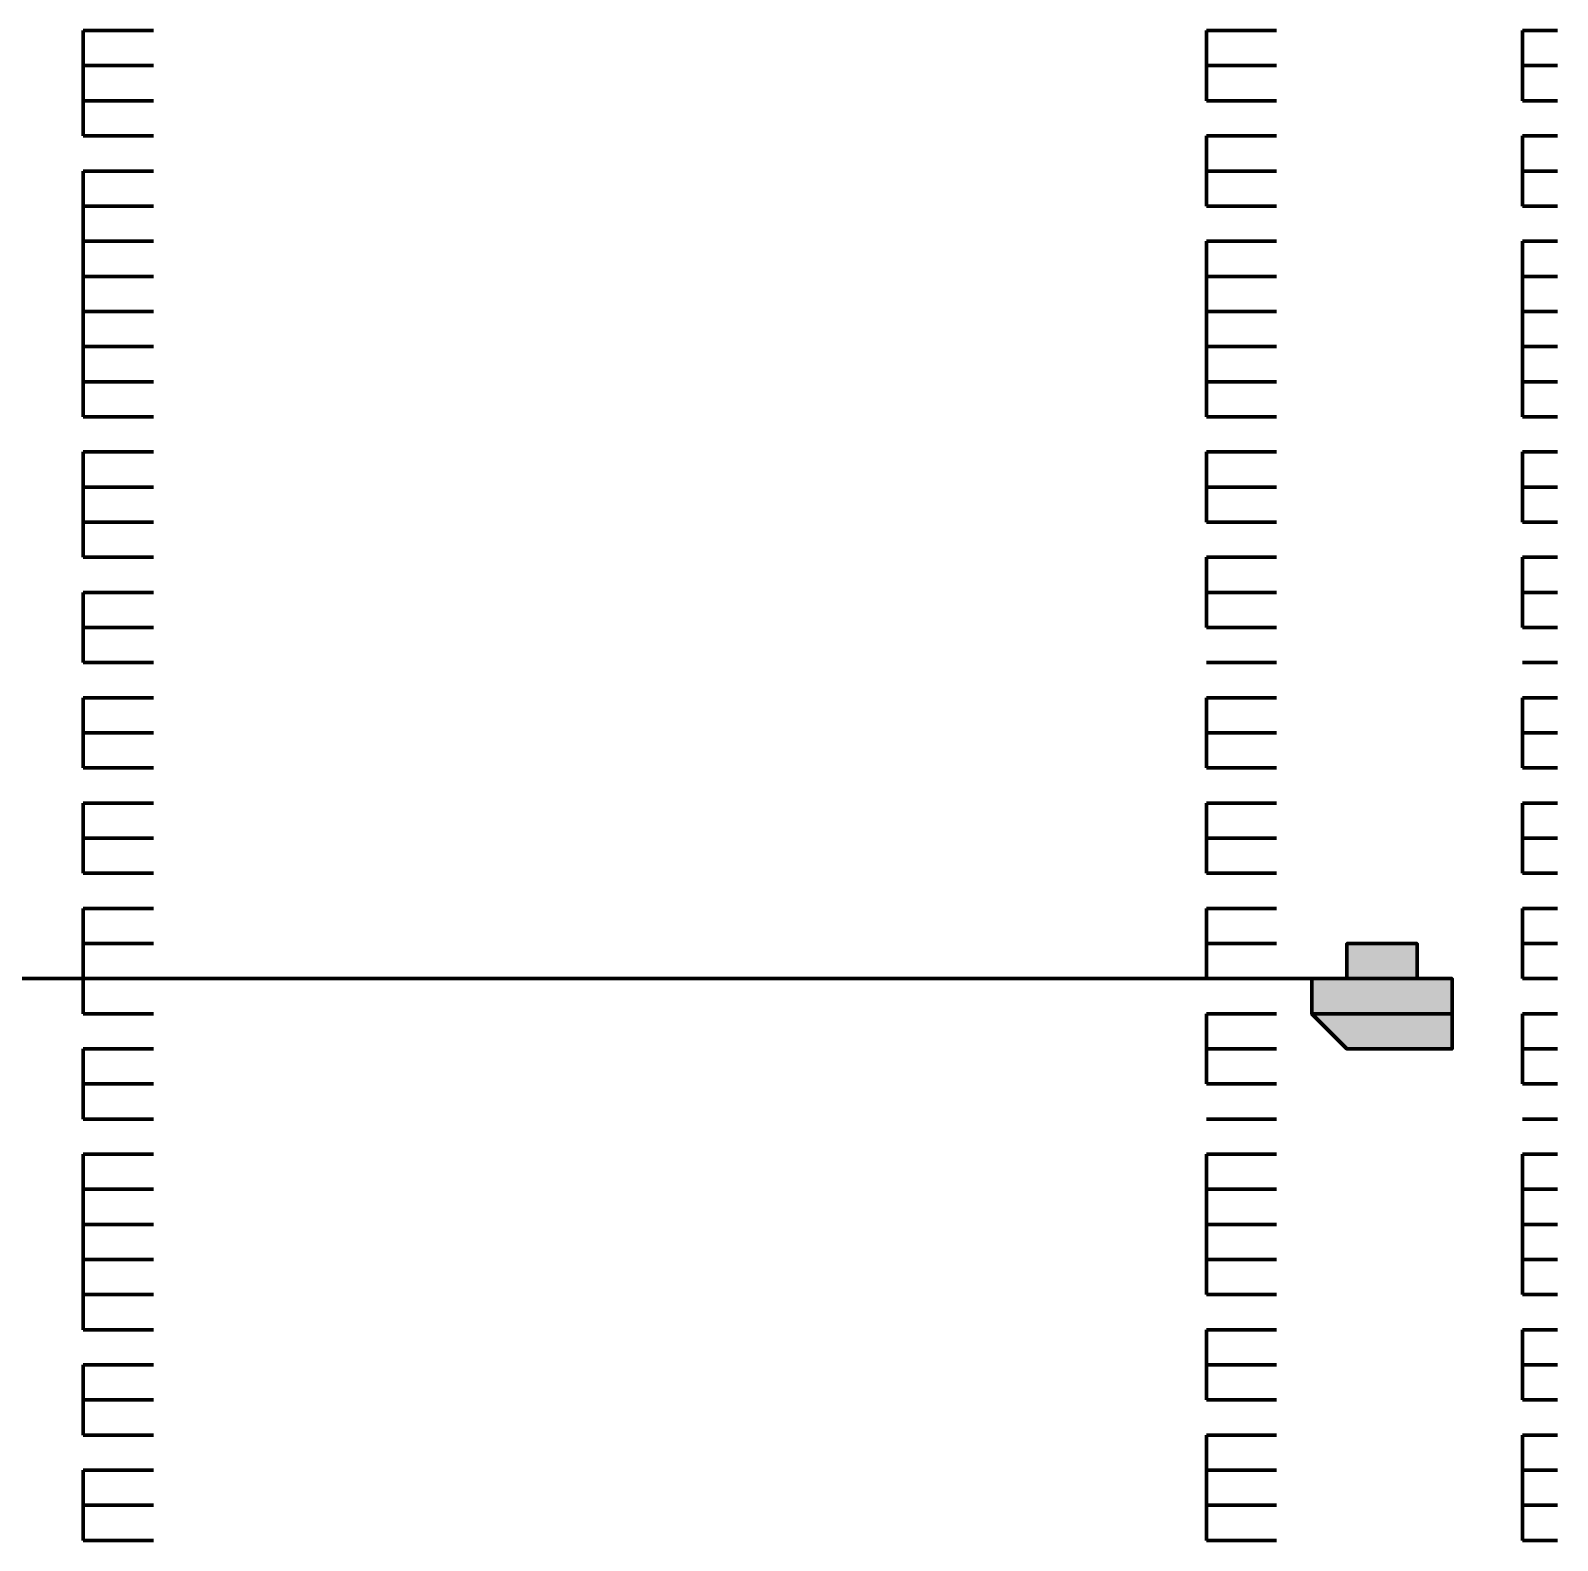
# Model space of a CAD drawing. Header units: inches. Extents: x 16 to 776, y 37 to 575.
# Drawn here: x 623.08 to 630.33, y 345.5 to 352.67 of the extents above; entities that cross this region are included whole.
import ezdxf

# ---------------------------------------------------------------- set-up
doc = ezdxf.new("R2010")
doc.units = ezdxf.units.IN
doc.header["$MEASUREMENT"] = 0
doc.layers.add('H', color=7, linetype='CONTINUOUS', lineweight=100)
doc.layers.add('P', color=250, linetype='CONTINUOUS', lineweight=100)

msp = doc.modelspace()

# ---------------------------------------------------------------- hatches: boundary and pattern name
at = {"layer": 'H', "linetype": 'Continuous'}
for points in [[(629.5, 348.3333), (629.3333, 348.3333), (629.6667, 348.3333)], [(629.6667, 348.3333), (629.3333, 348.3333), (629.6667, 348.1667)], [(629.3333, 348.3333), (629.6667, 348.1667), (629.3333, 348.1667)], [(629.3333, 348.1667), (629.8333, 348.1667), (629.1667, 348.1667)], [(629.8333, 348.1667), (629.1667, 348.1667), (629.8333, 348)], [(629.1667, 348.1667), (629.8333, 348), (629.1667, 348)], [(629.6667, 348.1667), (629.3333, 348.1667), (629.8333, 348.1667)], [(629.8333, 348), (629.1667, 348), (629.8333, 347.8333)], [(629.1667, 348), (629.8333, 347.8333), (629.3333, 347.8333)], [(629.8333, 347.8333), (629.3333, 347.8333), (629.6667, 347.8333)], [(629.6667, 347.8333), (629.3333, 347.8333), (629.5, 347.8333)]]:
    msp.add_hatch(color=0, dxfattribs=at).paths.add_polyline_path(points)

# ---------------------------------------------------------------- linework, layer by layer
at = {"layer": 'P', "color": 0, "linetype": 'Continuous'}
for points in [[(623.3333, 352.6667), (623.5, 352.6667)], [(623.3333, 352.6667), (623.3333, 352.5)], [(623.3333, 352.6667), (623.5, 352.6667)], [(623.5, 352.6667), (623.6667, 352.6667)], [(623.5, 352.6667), (623.6667, 352.6667)], [(628.6667, 352.6667), (628.8333, 352.6667)], [(628.6667, 352.6667), (628.6667, 352.5)], [(628.6667, 352.6667), (628.8333, 352.6667)], [(628.8333, 352.6667), (629, 352.6667)], [(628.8333, 352.6667), (629, 352.6667)], [(630.1667, 352.6667), (630.1667, 352.6667)], [(630.1667, 352.6667), (630.3333, 352.6667)], [(630.1667, 352.6667), (630.1667, 352.5)], [(630.1667, 352.6667), (630.3333, 352.6667)], [(630.1667, 352.6667), (630.1667, 352.6667)], [(623.3333, 352.5), (623.5, 352.5)], [(623.3333, 352.5), (623.3333, 352.5)], [(623.3333, 352.5), (623.5, 352.5)], [(623.3333, 352.5), (623.5, 352.5)], [(623.3333, 352.5), (623.3333, 352.3333)], [(623.3333, 352.5), (623.5, 352.5)], [(623.5, 352.5), (623.6667, 352.5)], [(623.5, 352.5), (623.6667, 352.5)], [(623.5, 352.5), (623.6667, 352.5)], [(623.5, 352.5), (623.6667, 352.5)], [(628.6667, 352.5), (628.8333, 352.5)], [(628.6667, 352.5), (628.6667, 352.5)], [(628.6667, 352.5), (628.8333, 352.5)], [(628.6667, 352.5), (628.8333, 352.5)], [(628.6667, 352.5), (628.6667, 352.3333)], [(628.6667, 352.5), (628.8333, 352.5)], [(628.8333, 352.5), (629, 352.5)], [(628.8333, 352.5), (629, 352.5)], [(628.8333, 352.5), (629, 352.5)], [(628.8333, 352.5), (629, 352.5)], [(630.1667, 352.5), (630.1667, 352.5)], [(630.1667, 352.5), (630.3333, 352.5)], [(630.1667, 352.5), (630.1667, 352.5)], [(630.1667, 352.5), (630.1667, 352.5)], [(630.1667, 352.5), (630.3333, 352.5)], [(630.1667, 352.5), (630.3333, 352.5)], [(630.1667, 352.5), (630.1667, 352.5)], [(630.1667, 352.5), (630.1667, 352.3333)], [(630.1667, 352.5), (630.3333, 352.5)], [(630.1667, 352.5), (630.1667, 352.5)], [(623.3333, 352.3333), (623.5, 352.3333)], [(623.3333, 352.3333), (623.3333, 352.1667)], [(623.3333, 352.3333), (623.5, 352.3333)], [(623.5, 352.3333), (623.6667, 352.3333)], [(623.5, 352.3333), (623.6667, 352.3333)], [(628.6667, 352.3333), (628.8333, 352.3333)], [(628.6667, 352.3333), (628.8333, 352.3333)], [(628.8333, 352.3333), (629, 352.3333)], [(628.8333, 352.3333), (629, 352.3333)], [(630.1667, 352.3333), (630.1667, 352.3333)], [(630.1667, 352.3333), (630.3333, 352.3333)], [(630.1667, 352.3333), (630.3333, 352.3333)], [(630.1667, 352.3333), (630.1667, 352.3333)], [(623.3333, 352.1667), (623.5, 352.1667)], [(623.3333, 352.1667), (623.5, 352.1667)], [(623.5, 352.1667), (623.6667, 352.1667)], [(623.5, 352.1667), (623.6667, 352.1667)], [(628.6667, 352.1667), (628.8333, 352.1667)], [(628.6667, 352.1667), (628.6667, 352)], [(628.6667, 352.1667), (628.8333, 352.1667)], [(628.8333, 352.1667), (629, 352.1667)], [(628.8333, 352.1667), (629, 352.1667)], [(630.1667, 352.1667), (630.1667, 352.1667)], [(630.1667, 352.1667), (630.3333, 352.1667)], [(630.1667, 352.1667), (630.1667, 352)], [(630.1667, 352.1667), (630.3333, 352.1667)], [(630.1667, 352.1667), (630.1667, 352.1667)], [(623.3333, 352), (623.5, 352)], [(623.3333, 352), (623.3333, 352)], [(623.3333, 352), (623.5, 352)], [(623.3333, 352), (623.5, 352)], [(623.3333, 352), (623.3333, 351.8333)], [(623.3333, 352), (623.5, 352)], [(623.5, 352), (623.6667, 352)], [(623.5, 352), (623.6667, 352)], [(623.5, 352), (623.6667, 352)], [(623.5, 352), (623.6667, 352)], [(628.6667, 352), (628.8333, 352)], [(628.6667, 352), (628.6667, 352)], [(628.6667, 352), (628.8333, 352)], [(628.6667, 352), (628.8333, 352)], [(628.6667, 352), (628.6667, 351.8333)], [(628.6667, 352), (628.8333, 352)], [(628.8333, 352), (629, 352)], [(628.8333, 352), (629, 352)], [(628.8333, 352), (629, 352)], [(628.8333, 352), (629, 352)], [(630.1667, 352), (630.1667, 352)], [(630.1667, 352), (630.3333, 352)], [(630.1667, 352), (630.1667, 352)], [(630.1667, 352), (630.1667, 352)], [(630.1667, 352), (630.3333, 352)], [(630.1667, 352), (630.3333, 352)], [(630.1667, 352), (630.1667, 352)], [(630.1667, 352), (630.1667, 351.8333)], [(630.1667, 352), (630.3333, 352)], [(630.1667, 352), (630.1667, 352)], [(623.3333, 351.8333), (623.5, 351.8333)], [(623.3333, 351.8333), (623.3333, 351.6667)], [(623.3333, 351.8333), (623.5, 351.8333)], [(623.5, 351.8333), (623.6667, 351.8333)], [(623.5, 351.8333), (623.6667, 351.8333)], [(628.6667, 351.8333), (628.8333, 351.8333)], [(628.6667, 351.8333), (628.8333, 351.8333)], [(628.8333, 351.8333), (629, 351.8333)], [(628.8333, 351.8333), (629, 351.8333)], [(630.1667, 351.8333), (630.1667, 351.8333)], [(630.1667, 351.8333), (630.3333, 351.8333)], [(630.1667, 351.8333), (630.3333, 351.8333)], [(630.1667, 351.8333), (630.1667, 351.8333)], [(623.3333, 351.6667), (623.5, 351.6667)], [(623.3333, 351.6667), (623.5, 351.6667)], [(623.3333, 351.6667), (623.5, 351.6667)], [(623.3333, 351.6667), (623.3333, 351.5)], [(623.3333, 351.6667), (623.5, 351.6667)], [(623.5, 351.6667), (623.6667, 351.6667)], [(623.5, 351.6667), (623.6667, 351.6667)], [(623.5, 351.6667), (623.6667, 351.6667)], [(623.5, 351.6667), (623.6667, 351.6667)], [(628.6667, 351.6667), (628.8333, 351.6667)], [(628.6667, 351.6667), (628.6667, 351.6667)], [(628.6667, 351.6667), (628.8333, 351.6667)], [(628.6667, 351.6667), (628.8333, 351.6667)], [(628.6667, 351.6667), (628.6667, 351.5)], [(628.6667, 351.6667), (628.8333, 351.6667)], [(628.8333, 351.6667), (629, 351.6667)], [(628.8333, 351.6667), (629, 351.6667)], [(628.8333, 351.6667), (629, 351.6667)], [(628.8333, 351.6667), (629, 351.6667)], [(630.1667, 351.6667), (630.1667, 351.6667)], [(630.1667, 351.6667), (630.3333, 351.6667)], [(630.1667, 351.6667), (630.1667, 351.6667)], [(630.1667, 351.6667), (630.1667, 351.6667)], [(630.1667, 351.6667), (630.3333, 351.6667)], [(630.1667, 351.6667), (630.3333, 351.6667)], [(630.1667, 351.6667), (630.1667, 351.6667)], [(630.1667, 351.6667), (630.1667, 351.5)], [(630.1667, 351.6667), (630.3333, 351.6667)], [(630.1667, 351.6667), (630.1667, 351.6667)], [(623.3333, 351.5), (623.5, 351.5)], [(623.3333, 351.5), (623.3333, 351.3333)], [(623.3333, 351.5), (623.5, 351.5)], [(623.5, 351.5), (623.6667, 351.5)], [(623.5, 351.5), (623.6667, 351.5)], [(628.6667, 351.5), (628.8333, 351.5)], [(628.6667, 351.5), (628.6667, 351.3333)], [(628.6667, 351.5), (628.8333, 351.5)], [(628.8333, 351.5), (629, 351.5)], [(628.8333, 351.5), (629, 351.5)], [(630.1667, 351.5), (630.1667, 351.5)], [(630.1667, 351.5), (630.3333, 351.5)], [(630.1667, 351.5), (630.1667, 351.3333)], [(630.1667, 351.5), (630.3333, 351.5)], [(630.1667, 351.5), (630.1667, 351.5)], [(623.3333, 351.3333), (623.5, 351.3333)], [(623.3333, 351.3333), (623.3333, 351.1667)], [(623.3333, 351.3333), (623.5, 351.3333)], [(623.5, 351.3333), (623.6667, 351.3333)], [(623.5, 351.3333), (623.6667, 351.3333)], [(628.6667, 351.3333), (628.8333, 351.3333)], [(628.6667, 351.3333), (628.6667, 351.1667)], [(628.6667, 351.3333), (628.8333, 351.3333)], [(628.8333, 351.3333), (629, 351.3333)], [(628.8333, 351.3333), (629, 351.3333)], [(630.1667, 351.3333), (630.1667, 351.3333)], [(630.1667, 351.3333), (630.3333, 351.3333)], [(630.1667, 351.3333), (630.1667, 351.1667)], [(630.1667, 351.3333), (630.3333, 351.3333)], [(630.1667, 351.3333), (630.1667, 351.3333)], [(623.3333, 351.1667), (623.5, 351.1667)], [(623.3333, 351.1667), (623.5, 351.1667)], [(623.3333, 351.1667), (623.5, 351.1667)], [(623.3333, 351.1667), (623.3333, 351)], [(623.3333, 351.1667), (623.5, 351.1667)], [(623.5, 351.1667), (623.6667, 351.1667)], [(623.5, 351.1667), (623.6667, 351.1667)], [(623.5, 351.1667), (623.6667, 351.1667)], [(623.5, 351.1667), (623.6667, 351.1667)], [(628.6667, 351.1667), (628.8333, 351.1667)], [(628.6667, 351.1667), (628.8333, 351.1667)], [(628.6667, 351.1667), (628.8333, 351.1667)], [(628.6667, 351.1667), (628.6667, 351)], [(628.6667, 351.1667), (628.8333, 351.1667)], [(628.8333, 351.1667), (629, 351.1667)], [(628.8333, 351.1667), (629, 351.1667)], [(628.8333, 351.1667), (629, 351.1667)], [(628.8333, 351.1667), (629, 351.1667)], [(630.1667, 351.1667), (630.1667, 351.1667)], [(630.1667, 351.1667), (630.3333, 351.1667)], [(630.1667, 351.1667), (630.1667, 351.1667)], [(630.1667, 351.1667), (630.3333, 351.1667)], [(630.1667, 351.1667), (630.3333, 351.1667)], [(630.1667, 351.1667), (630.1667, 351.1667)], [(630.1667, 351.1667), (630.1667, 351)], [(630.1667, 351.1667), (630.3333, 351.1667)], [(630.1667, 351.1667), (630.1667, 351.1667)], [(623.3333, 351), (623.5, 351)], [(623.3333, 351), (623.3333, 350.8333)], [(623.3333, 351), (623.5, 351)], [(623.5, 351), (623.6667, 351)], [(623.5, 351), (623.6667, 351)], [(628.6667, 351), (628.8333, 351)], [(628.6667, 351), (628.6667, 350.8333)], [(628.6667, 351), (628.8333, 351)], [(628.8333, 351), (629, 351)], [(628.8333, 351), (629, 351)], [(630.1667, 351), (630.1667, 351)], [(630.1667, 351), (630.3333, 351)], [(630.1667, 351), (630.1667, 350.8333)], [(630.1667, 351), (630.3333, 351)], [(630.1667, 351), (630.1667, 351)], [(623.3333, 350.8333), (623.5, 350.8333)], [(623.3333, 350.8333), (623.3333, 350.8333)], [(623.3333, 350.8333), (623.5, 350.8333)], [(623.3333, 350.8333), (623.5, 350.8333)], [(623.3333, 350.8333), (623.5, 350.8333)], [(623.5, 350.8333), (623.6667, 350.8333)], [(623.5, 350.8333), (623.6667, 350.8333)], [(623.5, 350.8333), (623.6667, 350.8333)], [(623.5, 350.8333), (623.6667, 350.8333)], [(628.6667, 350.8333), (628.8333, 350.8333)], [(628.6667, 350.8333), (628.6667, 350.8333)], [(628.6667, 350.8333), (628.8333, 350.8333)], [(628.6667, 350.8333), (628.8333, 350.8333)], [(628.6667, 350.8333), (628.8333, 350.8333)], [(628.8333, 350.8333), (629, 350.8333)], [(628.8333, 350.8333), (629, 350.8333)], [(628.8333, 350.8333), (629, 350.8333)], [(628.8333, 350.8333), (629, 350.8333)], [(630.1667, 350.8333), (630.1667, 350.8333)], [(630.1667, 350.8333), (630.3333, 350.8333)], [(630.1667, 350.8333), (630.1667, 350.8333)], [(630.1667, 350.8333), (630.1667, 350.8333)], [(630.1667, 350.8333), (630.3333, 350.8333)], [(630.1667, 350.8333), (630.3333, 350.8333)], [(630.1667, 350.8333), (630.1667, 350.8333)], [(630.1667, 350.8333), (630.3333, 350.8333)], [(630.1667, 350.8333), (630.1667, 350.8333)], [(623.3333, 350.6667), (623.5, 350.6667)], [(623.3333, 350.6667), (623.3333, 350.5)], [(623.3333, 350.6667), (623.5, 350.6667)], [(623.5, 350.6667), (623.6667, 350.6667)], [(623.5, 350.6667), (623.6667, 350.6667)], [(628.6667, 350.6667), (628.8333, 350.6667)], [(628.6667, 350.6667), (628.6667, 350.5)], [(628.6667, 350.6667), (628.8333, 350.6667)], [(628.8333, 350.6667), (629, 350.6667)], [(628.8333, 350.6667), (629, 350.6667)], [(630.1667, 350.6667), (630.1667, 350.6667)], [(630.1667, 350.6667), (630.3333, 350.6667)], [(630.1667, 350.6667), (630.1667, 350.5)], [(630.1667, 350.6667), (630.3333, 350.6667)], [(630.1667, 350.6667), (630.1667, 350.6667)], [(623.3333, 350.5), (623.5, 350.5)], [(623.3333, 350.5), (623.3333, 350.3333)], [(623.3333, 350.5), (623.5, 350.5)], [(623.5, 350.5), (623.6667, 350.5)], [(623.5, 350.5), (623.6667, 350.5)], [(628.6667, 350.5), (628.8333, 350.5)], [(628.6667, 350.5), (628.6667, 350.3333)], [(628.6667, 350.5), (628.8333, 350.5)], [(628.8333, 350.5), (629, 350.5)], [(628.8333, 350.5), (629, 350.5)], [(630.1667, 350.5), (630.1667, 350.5)], [(630.1667, 350.5), (630.3333, 350.5)], [(630.1667, 350.5), (630.1667, 350.3333)], [(630.1667, 350.5), (630.3333, 350.5)], [(630.1667, 350.5), (630.1667, 350.5)], [(623.3333, 350.3333), (623.5, 350.3333)], [(623.3333, 350.3333), (623.3333, 350.3333)], [(623.3333, 350.3333), (623.5, 350.3333)], [(623.3333, 350.3333), (623.5, 350.3333)], [(623.3333, 350.3333), (623.3333, 350.1667)], [(623.3333, 350.3333), (623.5, 350.3333)], [(623.5, 350.3333), (623.6667, 350.3333)], [(623.5, 350.3333), (623.6667, 350.3333)], [(623.5, 350.3333), (623.6667, 350.3333)], [(623.5, 350.3333), (623.6667, 350.3333)], [(628.6667, 350.3333), (628.8333, 350.3333)], [(628.6667, 350.3333), (628.6667, 350.3333)], [(628.6667, 350.3333), (628.8333, 350.3333)], [(628.6667, 350.3333), (628.8333, 350.3333)], [(628.6667, 350.3333), (628.8333, 350.3333)], [(628.8333, 350.3333), (629, 350.3333)], [(628.8333, 350.3333), (629, 350.3333)], [(628.8333, 350.3333), (629, 350.3333)], [(628.8333, 350.3333), (629, 350.3333)], [(630.1667, 350.3333), (630.1667, 350.3333)], [(630.1667, 350.3333), (630.3333, 350.3333)], [(630.1667, 350.3333), (630.1667, 350.3333)], [(630.1667, 350.3333), (630.1667, 350.3333)], [(630.1667, 350.3333), (630.3333, 350.3333)], [(630.1667, 350.3333), (630.3333, 350.3333)], [(630.1667, 350.3333), (630.1667, 350.3333)], [(630.1667, 350.3333), (630.3333, 350.3333)], [(630.1667, 350.3333), (630.1667, 350.3333)], [(623.3333, 350.1667), (623.5, 350.1667)], [(623.3333, 350.1667), (623.5, 350.1667)], [(623.3333, 350.1667), (623.5, 350.1667)], [(623.5, 350.1667), (623.6667, 350.1667)], [(623.5, 350.1667), (623.6667, 350.1667)], [(623.5, 350.1667), (623.6667, 350.1667)], [(628.6667, 350.1667), (628.8333, 350.1667)], [(628.6667, 350.1667), (628.6667, 350)], [(628.6667, 350.1667), (628.8333, 350.1667)], [(628.8333, 350.1667), (629, 350.1667)], [(628.8333, 350.1667), (629, 350.1667)], [(630.1667, 350.1667), (630.1667, 350.1667)], [(630.1667, 350.1667), (630.3333, 350.1667)], [(630.1667, 350.1667), (630.1667, 350)], [(630.1667, 350.1667), (630.3333, 350.1667)], [(630.1667, 350.1667), (630.1667, 350.1667)], [(623.3333, 350), (623.5, 350)], [(623.3333, 350), (623.5, 350)], [(623.3333, 350), (623.5, 350)], [(623.3333, 350), (623.5, 350)], [(623.3333, 350), (623.3333, 349.8333)], [(623.3333, 350), (623.5, 350)], [(623.5, 350), (623.6667, 350)], [(623.5, 350), (623.6667, 350)], [(623.5, 350), (623.6667, 350)], [(623.5, 350), (623.6667, 350)], [(623.5, 350), (623.6667, 350)], [(628.6667, 350), (628.8333, 350)], [(628.6667, 350), (628.6667, 350)], [(628.6667, 350), (628.8333, 350)], [(628.6667, 350), (628.8333, 350)], [(628.6667, 350), (628.6667, 349.8333)], [(628.6667, 350), (628.8333, 350)], [(628.8333, 350), (629, 350)], [(628.8333, 350), (629, 350)], [(628.8333, 350), (629, 350)], [(628.8333, 350), (629, 350)], [(630.1667, 350), (630.1667, 350)], [(630.1667, 350), (630.3333, 350)], [(630.1667, 350), (630.1667, 350)], [(630.1667, 350), (630.1667, 350)], [(630.1667, 350), (630.3333, 350)], [(630.1667, 350), (630.3333, 350)], [(630.1667, 350), (630.1667, 350)], [(630.1667, 350), (630.1667, 349.8333)], [(630.1667, 350), (630.3333, 350)], [(630.1667, 350), (630.1667, 350)], [(623.3333, 349.8333), (623.5, 349.8333)], [(623.3333, 349.8333), (623.3333, 349.6667)], [(623.3333, 349.8333), (623.5, 349.8333)], [(623.5, 349.8333), (623.6667, 349.8333)], [(623.5, 349.8333), (623.6667, 349.8333)], [(628.6667, 349.8333), (628.8333, 349.8333)], [(628.6667, 349.8333), (628.8333, 349.8333)], [(628.6667, 349.8333), (628.8333, 349.8333)], [(628.8333, 349.8333), (629, 349.8333)], [(628.8333, 349.8333), (629, 349.8333)], [(628.8333, 349.8333), (629, 349.8333)], [(630.1667, 349.8333), (630.1667, 349.8333)], [(630.1667, 349.8333), (630.3333, 349.8333)], [(630.1667, 349.8333), (630.3333, 349.8333)], [(630.1667, 349.8333), (630.1667, 349.8333)], [(630.1667, 349.8333), (630.3333, 349.8333)], [(630.1667, 349.8333), (630.1667, 349.8333)], [(623.3333, 349.6667), (623.5, 349.6667)], [(623.3333, 349.6667), (623.5, 349.6667)], [(623.3333, 349.6667), (623.5, 349.6667)], [(623.5, 349.6667), (623.6667, 349.6667)], [(623.5, 349.6667), (623.6667, 349.6667)], [(623.5, 349.6667), (623.6667, 349.6667)], [(628.6667, 349.6667), (628.8333, 349.6667)], [(628.6667, 349.6667), (628.8333, 349.6667)], [(628.6667, 349.6667), (628.8333, 349.6667)], [(628.8333, 349.6667), (629, 349.6667)], [(628.8333, 349.6667), (629, 349.6667)], [(628.8333, 349.6667), (629, 349.6667)], [(630.1667, 349.6667), (630.1667, 349.6667)], [(630.1667, 349.6667), (630.3333, 349.6667)], [(630.1667, 349.6667), (630.1667, 349.6667)], [(630.1667, 349.6667), (630.3333, 349.6667)], [(630.1667, 349.6667), (630.3333, 349.6667)], [(630.1667, 349.6667), (630.1667, 349.6667)], [(623.3333, 349.5), (623.5, 349.5)], [(623.3333, 349.5), (623.5, 349.5)], [(623.3333, 349.5), (623.5, 349.5)], [(623.3333, 349.5), (623.5, 349.5)], [(623.3333, 349.5), (623.3333, 349.3333)], [(623.3333, 349.5), (623.5, 349.5)], [(623.5, 349.5), (623.6667, 349.5)], [(623.5, 349.5), (623.6667, 349.5)], [(623.5, 349.5), (623.6667, 349.5)], [(623.5, 349.5), (623.6667, 349.5)], [(623.5, 349.5), (623.6667, 349.5)], [(628.6667, 349.5), (628.8333, 349.5)], [(628.6667, 349.5), (628.6667, 349.5)], [(628.6667, 349.5), (628.8333, 349.5)], [(628.6667, 349.5), (628.8333, 349.5)], [(628.6667, 349.5), (628.6667, 349.3333)], [(628.6667, 349.5), (628.8333, 349.5)], [(628.8333, 349.5), (629, 349.5)], [(628.8333, 349.5), (629, 349.5)], [(628.8333, 349.5), (629, 349.5)], [(628.8333, 349.5), (629, 349.5)], [(630.1667, 349.5), (630.1667, 349.5)], [(630.1667, 349.5), (630.3333, 349.5)], [(630.1667, 349.5), (630.1667, 349.5)], [(630.1667, 349.5), (630.1667, 349.5)], [(630.1667, 349.5), (630.3333, 349.5)], [(630.1667, 349.5), (630.3333, 349.5)], [(630.1667, 349.5), (630.1667, 349.5)], [(630.1667, 349.5), (630.1667, 349.3333)], [(630.1667, 349.5), (630.3333, 349.5)], [(630.1667, 349.5), (630.1667, 349.5)], [(623.3333, 349.3333), (623.5, 349.3333)], [(623.3333, 349.3333), (623.3333, 349.1667)], [(623.3333, 349.3333), (623.5, 349.3333)], [(623.5, 349.3333), (623.6667, 349.3333)], [(623.5, 349.3333), (623.6667, 349.3333)], [(628.6667, 349.3333), (628.8333, 349.3333)], [(628.6667, 349.3333), (628.6667, 349.1667)], [(628.6667, 349.3333), (628.8333, 349.3333)], [(628.8333, 349.3333), (629, 349.3333)], [(628.8333, 349.3333), (629, 349.3333)], [(630.1667, 349.3333), (630.1667, 349.3333)], [(630.1667, 349.3333), (630.3333, 349.3333)], [(630.1667, 349.3333), (630.1667, 349.1667)], [(630.1667, 349.3333), (630.3333, 349.3333)], [(630.1667, 349.3333), (630.1667, 349.3333)], [(623.3333, 349.1667), (623.5, 349.1667)], [(623.3333, 349.1667), (623.5, 349.1667)], [(623.3333, 349.1667), (623.5, 349.1667)], [(623.5, 349.1667), (623.6667, 349.1667)], [(623.5, 349.1667), (623.6667, 349.1667)], [(623.5, 349.1667), (623.6667, 349.1667)], [(628.6667, 349.1667), (628.8333, 349.1667)], [(628.6667, 349.1667), (628.8333, 349.1667)], [(628.6667, 349.1667), (628.8333, 349.1667)], [(628.8333, 349.1667), (629, 349.1667)], [(628.8333, 349.1667), (629, 349.1667)], [(628.8333, 349.1667), (629, 349.1667)], [(630.1667, 349.1667), (630.1667, 349.1667)], [(630.1667, 349.1667), (630.3333, 349.1667)], [(630.1667, 349.1667), (630.3333, 349.1667)], [(630.1667, 349.1667), (630.1667, 349.1667)], [(630.1667, 349.1667), (630.3333, 349.1667)], [(630.1667, 349.1667), (630.1667, 349.1667)], [(623.3333, 349), (623.5, 349)], [(623.3333, 349), (623.5, 349)], [(623.3333, 349), (623.5, 349)], [(623.3333, 349), (623.5, 349)], [(623.3333, 349), (623.3333, 348.8333)], [(623.3333, 349), (623.5, 349)], [(623.5, 349), (623.6667, 349)], [(623.5, 349), (623.6667, 349)], [(623.5, 349), (623.6667, 349)], [(623.5, 349), (623.6667, 349)], [(623.5, 349), (623.6667, 349)], [(628.6667, 349), (628.8333, 349)], [(628.6667, 349), (628.8333, 349)], [(628.6667, 349), (628.8333, 349)], [(628.6667, 349), (628.8333, 349)], [(628.6667, 349), (628.6667, 348.8333)], [(628.6667, 349), (628.8333, 349)], [(628.8333, 349), (629, 349)], [(628.8333, 349), (629, 349)], [(628.8333, 349), (629, 349)], [(628.8333, 349), (629, 349)], [(628.8333, 349), (629, 349)], [(630.1667, 349), (630.1667, 349)], [(630.1667, 349), (630.3333, 349)], [(630.1667, 349), (630.1667, 349)], [(630.1667, 349), (630.3333, 349)], [(630.1667, 349), (630.1667, 349)], [(630.1667, 349), (630.3333, 349)], [(630.1667, 349), (630.3333, 349)], [(630.1667, 349), (630.1667, 349)], [(630.1667, 349), (630.1667, 348.8333)], [(630.1667, 349), (630.3333, 349)], [(630.1667, 349), (630.1667, 349)], [(623.3333, 348.8333), (623.5, 348.8333)], [(623.3333, 348.8333), (623.3333, 348.6667)], [(623.3333, 348.8333), (623.5, 348.8333)], [(623.5, 348.8333), (623.6667, 348.8333)], [(623.5, 348.8333), (623.6667, 348.8333)], [(628.6667, 348.8333), (628.8333, 348.8333)], [(628.6667, 348.8333), (628.6667, 348.6667)], [(628.6667, 348.8333), (628.8333, 348.8333)], [(628.8333, 348.8333), (629, 348.8333)], [(628.8333, 348.8333), (629, 348.8333)], [(630.1667, 348.8333), (630.1667, 348.8333)], [(630.1667, 348.8333), (630.3333, 348.8333)], [(630.1667, 348.8333), (630.1667, 348.6667)], [(630.1667, 348.8333), (630.3333, 348.8333)], [(630.1667, 348.8333), (630.1667, 348.8333)], [(623.3333, 348.6667), (623.5, 348.6667)], [(623.3333, 348.6667), (623.5, 348.6667)], [(623.3333, 348.6667), (623.5, 348.6667)], [(623.3333, 348.6667), (623.5, 348.6667)], [(623.3333, 348.6667), (623.5, 348.6667)], [(623.3333, 348.6667), (623.5, 348.6667)], [(623.5, 348.6667), (623.6667, 348.6667)], [(623.5, 348.6667), (623.6667, 348.6667)], [(623.5, 348.6667), (623.6667, 348.6667)], [(623.5, 348.6667), (623.6667, 348.6667)], [(623.5, 348.6667), (623.6667, 348.6667)], [(623.5, 348.6667), (623.6667, 348.6667)], [(628.6667, 348.6667), (628.8333, 348.6667)], [(628.6667, 348.6667), (628.8333, 348.6667)], [(628.6667, 348.6667), (628.8333, 348.6667)], [(628.6667, 348.6667), (628.8333, 348.6667)], [(628.6667, 348.6667), (628.8333, 348.6667)], [(628.6667, 348.6667), (628.8333, 348.6667)], [(628.8333, 348.6667), (629, 348.6667)], [(628.8333, 348.6667), (629, 348.6667)], [(628.8333, 348.6667), (629, 348.6667)], [(628.8333, 348.6667), (629, 348.6667)], [(628.8333, 348.6667), (629, 348.6667)], [(628.8333, 348.6667), (629, 348.6667)], [(630.1667, 348.6667), (630.1667, 348.6667)], [(630.1667, 348.6667), (630.3333, 348.6667)], [(630.1667, 348.6667), (630.1667, 348.6667)], [(630.1667, 348.6667), (630.3333, 348.6667)], [(630.1667, 348.6667), (630.3333, 348.6667)], [(630.1667, 348.6667), (630.1667, 348.6667)], [(630.1667, 348.6667), (630.1667, 348.6667)], [(630.1667, 348.6667), (630.3333, 348.6667)], [(630.1667, 348.6667), (630.3333, 348.6667)], [(630.1667, 348.6667), (630.1667, 348.6667)], [(630.1667, 348.6667), (630.3333, 348.6667)], [(630.1667, 348.6667), (630.1667, 348.6667)], [(623.3333, 348.5), (623.5, 348.5)], [(623.3333, 348.5), (623.3333, 348.3333)], [(623.3333, 348.5), (623.5, 348.5)], [(623.5, 348.5), (623.6667, 348.5)], [(623.5, 348.5), (623.6667, 348.5)], [(628.6667, 348.5), (628.8333, 348.5)], [(628.6667, 348.5), (628.6667, 348.3333)], [(628.6667, 348.5), (628.8333, 348.5)], [(628.8333, 348.5), (629, 348.5)], [(628.8333, 348.5), (629, 348.5)], [(630.1667, 348.5), (630.1667, 348.5)], [(630.1667, 348.5), (630.3333, 348.5)], [(630.1667, 348.5), (630.1667, 348.3333)], [(630.1667, 348.5), (630.3333, 348.5)], [(630.1667, 348.5), (630.1667, 348.5)], [(623.3333, 348.3333), (623.5, 348.3333)], [(623.3333, 348.3333), (623.3333, 348.1667)], [(623.3333, 348.3333), (623.5, 348.3333)], [(623.5, 348.3333), (623.6667, 348.3333)], [(623.5, 348.3333), (623.6667, 348.3333)], [(628.6667, 348.3333), (628.8333, 348.3333)], [(628.6667, 348.3333), (628.6667, 348.1667)], [(628.6667, 348.3333), (628.8333, 348.3333)], [(628.8333, 348.3333), (629, 348.3333)], [(628.8333, 348.3333), (629, 348.3333)], [(629.5, 348.3333), (629.5, 348.3333), (629.3333, 348.3333), (629.5, 348.3333)], [(629.5, 348.3333), (629.3333, 348.3333), (629.3333, 348.3333), (629.6667, 348.3333), (629.5, 348.3333)], [(629.6667, 348.3333), (629.3333, 348.3333), (629.3333, 348.3333), (629.6667, 348.3333), (629.6667, 348.3333)], [(629.6667, 348.3333), (629.3333, 348.3333), (629.3333, 348.1667), (629.6667, 348.1667), (629.6667, 348.3333)], [(629.5, 348.3333), (629.3333, 348.3333), (629.3333, 348.3333)], [(630.1667, 348.3333), (630.1667, 348.3333)], [(630.1667, 348.3333), (630.3333, 348.3333)], [(630.1667, 348.3333), (630.1667, 348.1667)], [(630.1667, 348.3333), (630.3333, 348.3333)], [(630.1667, 348.3333), (630.1667, 348.3333)], [(618.3333, 348.1667), (629.5, 348.1667)], [(623.3333, 348.1667), (623.5, 348.1667)], [(623.3333, 348.1667), (623.3333, 348.1667)], [(623.3333, 348.1667), (623.5, 348.1667)], [(623.3333, 348.1667), (623.5, 348.1667)], [(623.3333, 348.1667), (623.3333, 348)], [(623.3333, 348.1667), (623.5, 348.1667)], [(623.5, 348.1667), (623.6667, 348.1667)], [(623.5, 348.1667), (623.6667, 348.1667)], [(623.5, 348.1667), (623.6667, 348.1667)], [(623.5, 348.1667), (623.6667, 348.1667)], [(628.6667, 348.1667), (628.8333, 348.1667)], [(628.6667, 348.1667), (628.8333, 348.1667)], [(628.6667, 348.1667), (628.8333, 348.1667)], [(628.6667, 348.1667), (628.8333, 348.1667)], [(628.6667, 348.1667), (628.8333, 348.1667)], [(628.6667, 348.1667), (628.8333, 348.1667)], [(628.8333, 348.1667), (629, 348.1667)], [(628.8333, 348.1667), (629, 348.1667)], [(628.8333, 348.1667), (629, 348.1667)], [(628.8333, 348.1667), (629, 348.1667)], [(628.8333, 348.1667), (629, 348.1667)], [(628.8333, 348.1667), (629, 348.1667)], [(629.8333, 348.1667), (629.3333, 348.1667), (629.1667, 348.1667), (629.8333, 348.1667), (629.8333, 348.1667)], [(629.8333, 348.1667), (629.1667, 348.1667), (629.1667, 348.1667), (629.8333, 348.1667), (629.8333, 348.1667)], [(629.8333, 348.1667), (629.1667, 348.1667), (629.1667, 348), (629.8333, 348), (629.8333, 348.1667)], [(629.3333, 348.1667), (629.1667, 348.1667), (629.1667, 348)], [(629.6667, 348.1667), (629.3333, 348.1667), (629.3333, 348.1667), (629.8333, 348.1667), (629.6667, 348.1667)], [(629.8333, 348.1667), (629.3333, 348.1667), (629.3333, 348.1667), (629.8333, 348.1667), (629.8333, 348.1667)], [(629.8333, 348.1667), (629.8333, 348.1667), (629.6667, 348.1667)], [(629.8333, 348.1667), (629.8333, 348.1667)], [(630.1667, 348.1667), (630.1667, 348.1667)], [(630.1667, 348.1667), (630.3333, 348.1667)], [(630.1667, 348.1667), (630.1667, 348.1667)], [(630.1667, 348.1667), (630.3333, 348.1667)], [(630.1667, 348.1667), (630.3333, 348.1667)], [(630.1667, 348.1667), (630.1667, 348.1667)], [(630.1667, 348.1667), (630.1667, 348.1667)], [(630.1667, 348.1667), (630.3333, 348.1667)], [(630.1667, 348.1667), (630.3333, 348.1667)], [(630.1667, 348.1667), (630.1667, 348.1667)], [(630.1667, 348.1667), (630.3333, 348.1667)], [(630.1667, 348.1667), (630.1667, 348.1667)], [(623.3333, 348), (623.5, 348)], [(623.3333, 348), (623.5, 348)], [(623.5, 348), (623.6667, 348)], [(623.5, 348), (623.6667, 348)], [(628.6667, 348), (628.8333, 348)], [(628.6667, 348), (628.6667, 347.8333)], [(628.6667, 348), (628.8333, 348)], [(628.8333, 348), (629, 348)], [(628.8333, 348), (629, 348)], [(629.8333, 348), (629.1667, 348), (629.1667, 348), (629.8333, 348), (629.8333, 348)], [(629.8333, 348), (629.1667, 348), (629.3333, 347.8333), (629.8333, 347.8333), (629.8333, 348)], [(629.5, 347.8333), (629.6667, 347.8333), (629.6667, 347.8333), (629.8333, 347.8333), (629.8333, 348)], [(630.1667, 348), (630.1667, 348)], [(630.1667, 348), (630.3333, 348)], [(630.1667, 348), (630.1667, 347.8333)], [(630.1667, 348), (630.3333, 348)], [(630.1667, 348), (630.1667, 348)], [(623.3333, 347.8333), (623.5, 347.8333)], [(623.3333, 347.8333), (623.3333, 347.8333)], [(623.3333, 347.8333), (623.5, 347.8333)], [(623.3333, 347.8333), (623.5, 347.8333)], [(623.3333, 347.8333), (623.3333, 347.6667)], [(623.3333, 347.8333), (623.5, 347.8333)], [(623.5, 347.8333), (623.6667, 347.8333)], [(623.5, 347.8333), (623.6667, 347.8333)], [(623.5, 347.8333), (623.6667, 347.8333)], [(623.5, 347.8333), (623.6667, 347.8333)], [(628.6667, 347.8333), (628.8333, 347.8333)], [(628.6667, 347.8333), (628.6667, 347.8333)], [(628.6667, 347.8333), (628.8333, 347.8333)], [(628.6667, 347.8333), (628.8333, 347.8333)], [(628.6667, 347.8333), (628.6667, 347.6667)], [(628.6667, 347.8333), (628.8333, 347.8333)], [(628.8333, 347.8333), (629, 347.8333)], [(628.8333, 347.8333), (629, 347.8333)], [(628.8333, 347.8333), (629, 347.8333)], [(628.8333, 347.8333), (629, 347.8333)], [(629.8333, 347.8333), (629.3333, 347.8333), (629.3333, 347.8333), (629.8333, 347.8333), (629.8333, 347.8333)], [(629.8333, 347.8333), (629.3333, 347.8333), (629.3333, 347.8333), (629.6667, 347.8333), (629.8333, 347.8333)], [(629.6667, 347.8333), (629.3333, 347.8333), (629.3333, 347.8333), (629.6667, 347.8333), (629.6667, 347.8333)], [(629.6667, 347.8333), (629.3333, 347.8333), (629.3333, 347.8333), (629.5, 347.8333), (629.6667, 347.8333)], [(629.5, 347.8333), (629.3333, 347.8333), (629.3333, 347.8333), (629.5, 347.8333), (629.5, 347.8333)], [(629.3333, 347.8333), (629.3333, 347.8333)], [(630.1667, 347.8333), (630.1667, 347.8333)], [(630.1667, 347.8333), (630.3333, 347.8333)], [(630.1667, 347.8333), (630.1667, 347.8333)], [(630.1667, 347.8333), (630.1667, 347.8333)], [(630.1667, 347.8333), (630.3333, 347.8333)], [(630.1667, 347.8333), (630.3333, 347.8333)], [(630.1667, 347.8333), (630.1667, 347.8333)], [(630.1667, 347.8333), (630.1667, 347.6667)], [(630.1667, 347.8333), (630.3333, 347.8333)], [(630.1667, 347.8333), (630.1667, 347.8333)], [(623.3333, 347.6667), (623.5, 347.6667)], [(623.3333, 347.6667), (623.3333, 347.5)], [(623.3333, 347.6667), (623.5, 347.6667)], [(623.5, 347.6667), (623.6667, 347.6667)], [(623.5, 347.6667), (623.6667, 347.6667)], [(628.6667, 347.6667), (628.8333, 347.6667)], [(628.6667, 347.6667), (628.8333, 347.6667)], [(628.6667, 347.6667), (628.8333, 347.6667)], [(628.8333, 347.6667), (629, 347.6667)], [(628.8333, 347.6667), (629, 347.6667)], [(628.8333, 347.6667), (629, 347.6667)], [(630.1667, 347.6667), (630.1667, 347.6667)], [(630.1667, 347.6667), (630.3333, 347.6667)], [(630.1667, 347.6667), (630.3333, 347.6667)], [(630.1667, 347.6667), (630.1667, 347.6667)], [(630.1667, 347.6667), (630.3333, 347.6667)], [(630.1667, 347.6667), (630.1667, 347.6667)], [(623.3333, 347.5), (623.5, 347.5)], [(623.3333, 347.5), (623.5, 347.5)], [(623.5, 347.5), (623.6667, 347.5)], [(623.5, 347.5), (623.6667, 347.5)], [(628.6667, 347.5), (628.8333, 347.5)], [(628.6667, 347.5), (628.8333, 347.5)], [(628.6667, 347.5), (628.8333, 347.5)], [(628.8333, 347.5), (629, 347.5)], [(628.8333, 347.5), (629, 347.5)], [(628.8333, 347.5), (629, 347.5)], [(630.1667, 347.5), (630.1667, 347.5)], [(630.1667, 347.5), (630.3333, 347.5)], [(630.1667, 347.5), (630.1667, 347.5)], [(630.1667, 347.5), (630.3333, 347.5)], [(630.1667, 347.5), (630.3333, 347.5)], [(630.1667, 347.5), (630.1667, 347.5)], [(623.3333, 347.3333), (623.5, 347.3333)], [(623.3333, 347.3333), (623.3333, 347.3333)], [(623.3333, 347.3333), (623.5, 347.3333)], [(623.3333, 347.3333), (623.5, 347.3333)], [(623.3333, 347.3333), (623.3333, 347.1667)], [(623.3333, 347.3333), (623.5, 347.3333)], [(623.5, 347.3333), (623.6667, 347.3333)], [(623.5, 347.3333), (623.6667, 347.3333)], [(623.5, 347.3333), (623.6667, 347.3333)], [(623.5, 347.3333), (623.6667, 347.3333)], [(628.6667, 347.3333), (628.8333, 347.3333)], [(628.6667, 347.3333), (628.6667, 347.3333)], [(628.6667, 347.3333), (628.8333, 347.3333)], [(628.6667, 347.3333), (628.8333, 347.3333)], [(628.6667, 347.3333), (628.6667, 347.1667)], [(628.6667, 347.3333), (628.8333, 347.3333)], [(628.8333, 347.3333), (629, 347.3333)], [(628.8333, 347.3333), (629, 347.3333)], [(628.8333, 347.3333), (629, 347.3333)], [(628.8333, 347.3333), (629, 347.3333)], [(630.1667, 347.3333), (630.1667, 347.3333)], [(630.1667, 347.3333), (630.3333, 347.3333)], [(630.1667, 347.3333), (630.1667, 347.3333)], [(630.1667, 347.3333), (630.1667, 347.3333)], [(630.1667, 347.3333), (630.3333, 347.3333)], [(630.1667, 347.3333), (630.3333, 347.3333)], [(630.1667, 347.3333), (630.1667, 347.3333)], [(630.1667, 347.3333), (630.1667, 347.1667)], [(630.1667, 347.3333), (630.3333, 347.3333)], [(630.1667, 347.3333), (630.1667, 347.3333)], [(623.3333, 347.1667), (623.5, 347.1667)], [(623.3333, 347.1667), (623.3333, 347)], [(623.3333, 347.1667), (623.5, 347.1667)], [(623.5, 347.1667), (623.6667, 347.1667)], [(623.5, 347.1667), (623.6667, 347.1667)], [(628.6667, 347.1667), (628.8333, 347.1667)], [(628.6667, 347.1667), (628.6667, 347)], [(628.6667, 347.1667), (628.8333, 347.1667)], [(628.8333, 347.1667), (629, 347.1667)], [(628.8333, 347.1667), (629, 347.1667)], [(630.1667, 347.1667), (630.1667, 347.1667)], [(630.1667, 347.1667), (630.3333, 347.1667)], [(630.1667, 347.1667), (630.1667, 347)], [(630.1667, 347.1667), (630.3333, 347.1667)], [(630.1667, 347.1667), (630.1667, 347.1667)], [(623.3333, 347), (623.5, 347)], [(623.3333, 347), (623.5, 347)], [(623.3333, 347), (623.5, 347)], [(623.3333, 347), (623.3333, 346.8333)], [(623.3333, 347), (623.5, 347)], [(623.5, 347), (623.6667, 347)], [(623.5, 347), (623.6667, 347)], [(623.5, 347), (623.6667, 347)], [(623.5, 347), (623.6667, 347)], [(628.6667, 347), (628.8333, 347)], [(628.6667, 347), (628.8333, 347)], [(628.6667, 347), (628.8333, 347)], [(628.6667, 347), (628.6667, 346.8333)], [(628.6667, 347), (628.8333, 347)], [(628.8333, 347), (629, 347)], [(628.8333, 347), (629, 347)], [(628.8333, 347), (629, 347)], [(628.8333, 347), (629, 347)], [(630.1667, 347), (630.1667, 347)], [(630.1667, 347), (630.3333, 347)], [(630.1667, 347), (630.1667, 347)], [(630.1667, 347), (630.3333, 347)], [(630.1667, 347), (630.3333, 347)], [(630.1667, 347), (630.1667, 347)], [(630.1667, 347), (630.1667, 346.8333)], [(630.1667, 347), (630.3333, 347)], [(630.1667, 347), (630.1667, 347)], [(623.3333, 346.8333), (623.5, 346.8333)], [(623.3333, 346.8333), (623.3333, 346.6667)], [(623.3333, 346.8333), (623.5, 346.8333)], [(623.5, 346.8333), (623.6667, 346.8333)], [(623.5, 346.8333), (623.6667, 346.8333)], [(628.6667, 346.8333), (628.8333, 346.8333)], [(628.6667, 346.8333), (628.6667, 346.6667)], [(628.6667, 346.8333), (628.8333, 346.8333)], [(628.8333, 346.8333), (629, 346.8333)], [(628.8333, 346.8333), (629, 346.8333)], [(630.1667, 346.8333), (630.1667, 346.8333)], [(630.1667, 346.8333), (630.3333, 346.8333)], [(630.1667, 346.8333), (630.1667, 346.6667)], [(630.1667, 346.8333), (630.3333, 346.8333)], [(630.1667, 346.8333), (630.1667, 346.8333)], [(623.3333, 346.6667), (623.5, 346.6667)], [(623.3333, 346.6667), (623.3333, 346.5)], [(623.3333, 346.6667), (623.5, 346.6667)], [(623.5, 346.6667), (623.6667, 346.6667)], [(623.5, 346.6667), (623.6667, 346.6667)], [(628.6667, 346.6667), (628.8333, 346.6667)], [(628.6667, 346.6667), (628.8333, 346.6667)], [(628.6667, 346.6667), (628.8333, 346.6667)], [(628.8333, 346.6667), (629, 346.6667)], [(628.8333, 346.6667), (629, 346.6667)], [(628.8333, 346.6667), (629, 346.6667)], [(630.1667, 346.6667), (630.1667, 346.6667)], [(630.1667, 346.6667), (630.3333, 346.6667)], [(630.1667, 346.6667), (630.3333, 346.6667)], [(630.1667, 346.6667), (630.1667, 346.6667)], [(630.1667, 346.6667), (630.3333, 346.6667)], [(630.1667, 346.6667), (630.1667, 346.6667)], [(623.3333, 346.5), (623.5, 346.5)], [(623.3333, 346.5), (623.5, 346.5)], [(623.3333, 346.5), (623.5, 346.5)], [(623.3333, 346.5), (623.5, 346.5)], [(623.3333, 346.5), (623.5, 346.5)], [(623.3333, 346.5), (623.5, 346.5)], [(623.5, 346.5), (623.6667, 346.5)], [(623.5, 346.5), (623.6667, 346.5)], [(623.5, 346.5), (623.6667, 346.5)], [(623.5, 346.5), (623.6667, 346.5)], [(623.5, 346.5), (623.6667, 346.5)], [(623.5, 346.5), (623.6667, 346.5)], [(628.6667, 346.5), (628.8333, 346.5)], [(628.6667, 346.5), (628.8333, 346.5)], [(628.6667, 346.5), (628.8333, 346.5)], [(628.6667, 346.5), (628.8333, 346.5)], [(628.6667, 346.5), (628.6667, 346.3333)], [(628.6667, 346.5), (628.8333, 346.5)], [(628.8333, 346.5), (629, 346.5)], [(628.8333, 346.5), (629, 346.5)], [(628.8333, 346.5), (629, 346.5)], [(628.8333, 346.5), (629, 346.5)], [(628.8333, 346.5), (629, 346.5)], [(630.1667, 346.5), (630.1667, 346.5)], [(630.1667, 346.5), (630.3333, 346.5)], [(630.1667, 346.5), (630.1667, 346.5)], [(630.1667, 346.5), (630.3333, 346.5)], [(630.1667, 346.5), (630.1667, 346.5)], [(630.1667, 346.5), (630.3333, 346.5)], [(630.1667, 346.5), (630.3333, 346.5)], [(630.1667, 346.5), (630.1667, 346.5)], [(630.1667, 346.5), (630.1667, 346.3333)], [(630.1667, 346.5), (630.3333, 346.5)], [(630.1667, 346.5), (630.1667, 346.5)], [(623.3333, 346.3333), (623.5, 346.3333)], [(623.3333, 346.3333), (623.3333, 346.1667)], [(623.3333, 346.3333), (623.5, 346.3333)], [(623.5, 346.3333), (623.6667, 346.3333)], [(623.5, 346.3333), (623.6667, 346.3333)], [(628.6667, 346.3333), (628.8333, 346.3333)], [(628.6667, 346.3333), (628.6667, 346.1667)], [(628.6667, 346.3333), (628.8333, 346.3333)], [(628.8333, 346.3333), (629, 346.3333)], [(628.8333, 346.3333), (629, 346.3333)], [(630.1667, 346.3333), (630.1667, 346.3333)], [(630.1667, 346.3333), (630.3333, 346.3333)], [(630.1667, 346.3333), (630.1667, 346.1667)], [(630.1667, 346.3333), (630.3333, 346.3333)], [(630.1667, 346.3333), (630.1667, 346.3333)], [(623.3333, 346.1667), (623.5, 346.1667)], [(623.3333, 346.1667), (623.3333, 346)], [(623.3333, 346.1667), (623.5, 346.1667)], [(623.5, 346.1667), (623.6667, 346.1667)], [(623.5, 346.1667), (623.6667, 346.1667)], [(628.6667, 346.1667), (628.8333, 346.1667)], [(628.6667, 346.1667), (628.8333, 346.1667)], [(628.6667, 346.1667), (628.8333, 346.1667)], [(628.8333, 346.1667), (629, 346.1667)], [(628.8333, 346.1667), (629, 346.1667)], [(628.8333, 346.1667), (629, 346.1667)], [(630.1667, 346.1667), (630.1667, 346.1667)], [(630.1667, 346.1667), (630.3333, 346.1667)], [(630.1667, 346.1667), (630.3333, 346.1667)], [(630.1667, 346.1667), (630.1667, 346.1667)], [(630.1667, 346.1667), (630.3333, 346.1667)], [(630.1667, 346.1667), (630.1667, 346.1667)], [(623.3333, 346), (623.5, 346)], [(623.3333, 346), (623.3333, 346)], [(623.3333, 346), (623.5, 346)], [(623.3333, 346), (623.5, 346)], [(623.3333, 346), (623.5, 346)], [(623.5, 346), (623.6667, 346)], [(623.5, 346), (623.6667, 346)], [(623.5, 346), (623.6667, 346)], [(623.5, 346), (623.6667, 346)], [(628.6667, 346), (628.8333, 346)], [(628.6667, 346), (628.8333, 346)], [(628.6667, 346), (628.8333, 346)], [(628.6667, 346), (628.8333, 346)], [(628.6667, 346), (628.6667, 345.8333)], [(628.6667, 346), (628.8333, 346)], [(628.8333, 346), (629, 346)], [(628.8333, 346), (629, 346)], [(628.8333, 346), (629, 346)], [(628.8333, 346), (629, 346)], [(628.8333, 346), (629, 346)], [(630.1667, 346), (630.1667, 346)], [(630.1667, 346), (630.3333, 346)], [(630.1667, 346), (630.1667, 346)], [(630.1667, 346), (630.3333, 346)], [(630.1667, 346), (630.1667, 346)], [(630.1667, 346), (630.3333, 346)], [(630.1667, 346), (630.3333, 346)], [(630.1667, 346), (630.1667, 346)], [(630.1667, 346), (630.1667, 345.8333)], [(630.1667, 346), (630.3333, 346)], [(630.1667, 346), (630.1667, 346)], [(623.3333, 345.8333), (623.5, 345.8333)], [(623.3333, 345.8333), (623.3333, 345.6667)], [(623.3333, 345.8333), (623.5, 345.8333)], [(623.5, 345.8333), (623.6667, 345.8333)], [(623.5, 345.8333), (623.6667, 345.8333)], [(628.6667, 345.8333), (628.8333, 345.8333)], [(628.6667, 345.8333), (628.6667, 345.6667)], [(628.6667, 345.8333), (628.8333, 345.8333)], [(628.8333, 345.8333), (629, 345.8333)], [(628.8333, 345.8333), (629, 345.8333)], [(630.1667, 345.8333), (630.1667, 345.8333)], [(630.1667, 345.8333), (630.3333, 345.8333)], [(630.1667, 345.8333), (630.1667, 345.6667)], [(630.1667, 345.8333), (630.3333, 345.8333)], [(630.1667, 345.8333), (630.1667, 345.8333)], [(623.3333, 345.6667), (623.5, 345.6667)], [(623.3333, 345.6667), (623.3333, 345.6667)], [(623.3333, 345.6667), (623.5, 345.6667)], [(623.3333, 345.6667), (623.5, 345.6667)], [(623.3333, 345.6667), (623.3333, 345.5)], [(623.3333, 345.6667), (623.5, 345.6667)], [(623.5, 345.6667), (623.6667, 345.6667)], [(623.5, 345.6667), (623.6667, 345.6667)], [(623.5, 345.6667), (623.6667, 345.6667)], [(623.5, 345.6667), (623.6667, 345.6667)], [(628.6667, 345.6667), (628.8333, 345.6667)], [(628.6667, 345.6667), (628.6667, 345.6667)], [(628.6667, 345.6667), (628.8333, 345.6667)], [(628.6667, 345.6667), (628.8333, 345.6667)], [(628.6667, 345.6667), (628.6667, 345.5)], [(628.6667, 345.6667), (628.8333, 345.6667)], [(628.8333, 345.6667), (629, 345.6667)], [(628.8333, 345.6667), (629, 345.6667)], [(628.8333, 345.6667), (629, 345.6667)], [(628.8333, 345.6667), (629, 345.6667)], [(630.1667, 345.6667), (630.1667, 345.6667)], [(630.1667, 345.6667), (630.3333, 345.6667)], [(630.1667, 345.6667), (630.1667, 345.6667)], [(630.1667, 345.6667), (630.1667, 345.6667)], [(630.1667, 345.6667), (630.3333, 345.6667)], [(630.1667, 345.6667), (630.3333, 345.6667)], [(630.1667, 345.6667), (630.1667, 345.6667)], [(630.1667, 345.6667), (630.1667, 345.5)], [(630.1667, 345.6667), (630.3333, 345.6667)], [(630.1667, 345.6667), (630.1667, 345.6667)], [(623.3333, 345.5), (623.5, 345.5)], [(623.3333, 345.5), (623.5, 345.5)], [(623.5, 345.5), (623.6667, 345.5)], [(623.5, 345.5), (623.6667, 345.5)], [(628.6667, 345.5), (628.8333, 345.5)], [(628.6667, 345.5), (628.8333, 345.5)], [(628.8333, 345.5), (629, 345.5)], [(628.8333, 345.5), (629, 345.5)], [(630.1667, 345.5), (630.1667, 345.5)], [(630.1667, 345.5), (630.3333, 345.5)], [(630.1667, 345.5), (630.3333, 345.5)], [(630.1667, 345.5), (630.1667, 345.5)]]:
    msp.add_lwpolyline(points, dxfattribs=at)

doc.saveas('drawing.dxf')
